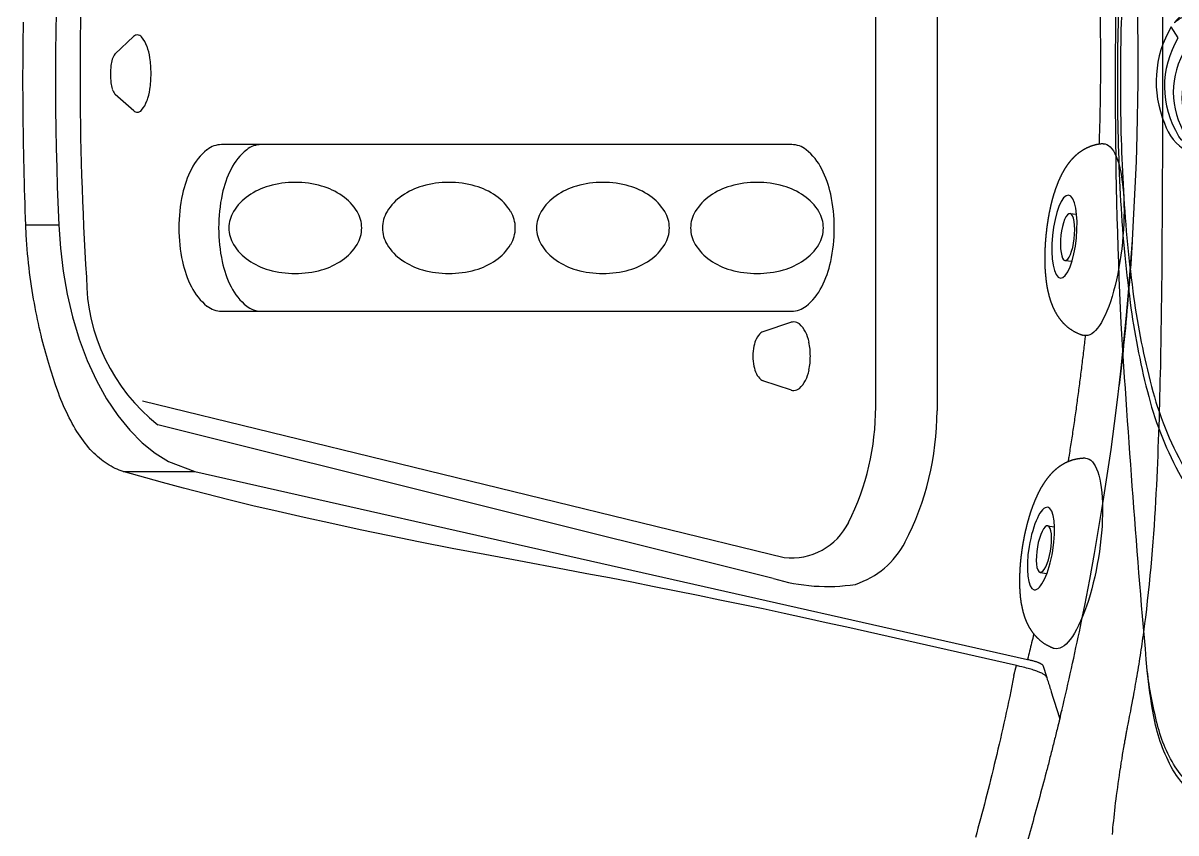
# Model space of a CAD drawing. Extents: x 941 to 1034, y 781 to 934.
# Drawn here: x 1012.04 to 1023.28, y 817.86 to 825.76 of the extents above; entities that cross this region are included whole.
import ezdxf

# ---------------------------------------------------------------- set-up
doc = ezdxf.new("R2010")
doc.units = 0
doc.header["$MEASUREMENT"] = 0
doc.linetypes.add('HIDDEN', pattern=[0.1875, 0.0625, -0.0625, 0.0625])
for name, color, linetype in [('1', 4, 'Continuous'), ('1_CYAN', 4, 'Continuous'), ('2', 2, 'Continuous'), ('DIM', 3, 'Continuous')]:
    doc.layers.add(name, color=color, linetype=linetype)

# ---------------------------------------------------------------- blocks, each defined once
blk = doc.blocks.new('Pillow07')
at = {"layer": '1_CYAN', "color": 4, "linetype": 'Continuous'}
blk.add_lwpolyline([(-2.358, -0.87, -0.006603), (-5.745, -0.616, -0.021924), (-6.178, -0.554, -0.081502), (-6.683, -0.382, -0.155149), (-7.057, -0.002, -0.083013), (-7.178, 0.3, -0.136326), (-7.125, 1.034, -0.096778), (-6.565, 1.944, -0.127397), (-4.291, 3.344, -0.186872), (-3.258, 3.28, 0.065625), (-1.71, 2.868, 0.071435), (1.71, 2.868, 0.065625), (3.258, 3.28, -0.186872), (4.291, 3.344, -0.127397), (6.565, 1.944, -0.096778), (7.125, 1.034, -0.136326), (7.178, 0.3, -0.083013), (7.057, -0.002, -0.155149), (6.683, -0.382, -0.081502), (6.178, -0.554, -0.021924), (5.745, -0.616, -0.006603), (2.358, -0.87, -0.02343)], format="xyb", close=True, dxfattribs=at)
at = {"layer": '1_CYAN', "color": 3, "linetype": 'Continuous'}
for points in [[(-7.051, -0.007, -0.035917), (-7.097, 0.106, -0.150356), (-7.089, 0.827, -0.114334), (-6.565, 1.702, -0.12673), (-4.367, 3.088, -0.194366), (-3.357, 3.079, 0.069606), (-1.71, 2.626, 0.073636), (1.71, 2.626, 0.069606), (3.357, 3.079, -0.194366), (4.367, 3.088, -0.12673), (6.565, 1.702, -0.114334), (7.089, 0.827, -0.150356), (7.097, 0.106, -0.034443), (7.053, -0.003)], [(-5.745, -0.616, -0.03429), (-6.274, -0.516, -0.087533), (-6.708, -0.327, -0.132713), (-6.986, -0.006, -0.179167), (-7.021, 0.761, -0.10283), (-6.565, 1.573, -0.130003), (-4.366, 2.938, -0.182201), (-3.385, 2.942, 0.065189), (-1.71, 2.497, 0.071467), (1.71, 2.497, 0.065189), (3.385, 2.942, -0.182201), (4.366, 2.938, -0.130003), (6.565, 1.573, -0.10283), (7.021, 0.761, -0.179167), (6.986, -0.006, -0.132713), (6.708, -0.327, -0.087533), (6.274, -0.516, -0.03429), (5.745, -0.616)], [(-0.014, 1.929, 0.082097), (-2.745, 1.506, 0.081749), (-3.889, 0.917, 0.10997), (-4.213, 0.537, 0.288824), (-4.2, 0.045, 0.128848), (-3.81, -0.311, 0.064282), (-3.023, -0.615, 0.029904), (-2.157, -0.782, 0.020061), (-1.104, -0.879, 0.013811), (0, -0.907, 0.013811), (1.104, -0.879, 0.020061), (2.157, -0.782, 0.029904), (3.023, -0.615, 0.064282), (3.81, -0.311, 0.128848), (4.2, 0.045, 0.288824), (4.213, 0.537, 0.10997), (3.889, 0.917, 0.081749), (2.745, 1.506, 0.082097), (0.014, 1.929)], [(0.011, 1.79, 0.069931), (-2.482, 1.457, 0.085576), (-3.783, 0.864, 0.092534), (-4.083, 0.559, 0.328712), (-4.083, 0.027, 0.110973), (-3.715, -0.285, 0.062647), (-2.923, -0.588, 0.030211), (-2.047, -0.756, 0.019896), (-1.004, -0.852, 0.013777), (0, -0.878, 0.013777), (1.004, -0.852, 0.019896), (2.047, -0.756, 0.030211), (2.923, -0.588, 0.062647), (3.715, -0.285, 0.110973), (4.083, 0.027, 0.328712), (4.083, 0.559, 0.092534), (3.783, 0.864, 0.085576), (2.482, 1.457, 0.069931), (-0.011, 1.79)], [(-0.673, -0.235, -0.282153), (-0.657, 0.213, -0.468167), (0.424, 0.365), (0.53, 0.464, 0.460953), (-0.64, 0.337, 0.238725), (-0.726, -0.14, 0.137161), (-0.575, -0.35, 0.261069), (-0.572, -0.35, 0.46986), (-0.572, -0.349, -0.265453), (-0.636, -0.154, -0.195188), (-0.504, 0.022, -0.314105), (0, 0), (0.103, 0.084, 0.355977), (-0.538, 0.084, 0.328478), (-0.641, -0.257, -0.416518), (-0.642, -0.26, -0.387302), (-0.648, -0.259, -0.279485), (-0.621, 0.078, -0.429748), (0.212, 0.176), (0.318, 0.268, 0.422176), (-0.607, 0.19, 0.293997), (-0.668, -0.234, -0.469659), (-0.669, -0.236, -0.320928), (-0.673, -0.236)], [(-0.103, -0.081, 0.285107), (0.492, -0.111, 0.365107), (0.641, 0.3, -0.389885), (0.642, 0.303, -0.434748), (0.648, 0.302, -0.361319), (0.536, -0.156, -0.307672), (-0.212, -0.163), (-0.318, -0.239, 0.290786), (0.528, -0.239, 0.371252), (0.668, 0.272, -0.388988), (0.669, 0.275, -0.244043), (0.673, 0.274, -0.383995), (0.537, -0.307, -0.280367), (-0.424, -0.313), (-0.53, -0.383, 0.237756), (0.409, -0.447, 0.379998), (0.74, 0.108, 0.130298), (0.575, 0.42, 0.419454), (0.572, 0.419, 0.370938), (0.572, 0.418, -0.227085), (0.632, 0.16, -0.183703), (0.51, -0.012, -0.310404), (0, 0), (-0.106, -0.083)]]:
    blk.add_lwpolyline(points, format="xyb", dxfattribs=at)
blk = doc.blocks.new('ENVOY')
at = {"layer": '1', "color": 3}
for p, q in [((78.975, 20.444), (78.975, 26.934)), ((71.561, 23.888), (71.741, 24.057)), ((71.742, 23.332), (71.562, 23.49)), ((78.153, 21.269), (77.876, 21.177)), ((78.153, 20.609), (77.876, 20.7)), ((71.827, 20.505), (78.084, 18.977))]:
    blk.add_line(p, q, dxfattribs=at)
at = {"layer": '1', "color": 2}
for p, q in [((79.573, 26.951), (79.573, 20.407)), ((78.156, 23.002), (72.599, 23.002)), ((72.599, 21.377), (78.156, 21.377)), ((77.977, 18.771), (71.978, 20.269))]:
    blk.add_line(p, q, dxfattribs=at)
at = {"layer": '1', "color": 3, "linetype": 'Continuous'}
for p, q in [((71.012, 22.215), (70.69, 22.215)), ((71.641, 19.814), (72.338, 19.814)), ((72.338, 19.814), (80.456, 17.982)), ((80.346, 17.922), (78.695, 18.295)), ((80.604, 17.925), (80.642, 17.807))]:
    blk.add_line(p, q, dxfattribs=at)
at = {"layer": '1', "color": 3, "linetype": 'HIDDEN', "ltscale": 2}
blk.add_line((80.822, 21.872), (80.887, 21.866), dxfattribs=at)
at = {"layer": '1', "color": 3, "linetype": 'Continuous'}
for points in [[(81.774, 23.605), (81.775, 23.745), (81.775, 23.886), (81.775, 24.026), (81.775, 24.167), (81.775, 24.307)], [(81.533, 23.607), (81.533, 23.921), (81.531, 24.236), (81.524, 24.551), (81.514, 24.865), (81.5, 25.18), (81.483, 25.494), (81.462, 25.808), (81.437, 26.122), (81.409, 26.436), (81.377, 26.749), (81.342, 27.062), (81.303, 27.375), (81.26, 27.687), (81.214, 28), (81.164, 28.311), (81.11, 28.622), (81.053, 28.933), (80.992, 29.243), (80.86, 29.862)], [(70.69, 22.215), (70.688, 22.285), (70.685, 22.356), (70.683, 22.427), (70.681, 22.497), (70.679, 22.568), (70.677, 22.638), (70.675, 22.709), (70.673, 22.78), (70.672, 22.85), (70.67, 22.921), (70.669, 22.992), (70.668, 23.063), (70.667, 23.133), (70.666, 23.204), (70.665, 23.275), (70.664, 23.346), (70.664, 23.416), (70.664, 23.487), (70.663, 23.558), (70.663, 23.629), (70.663, 23.699), (70.664, 23.77), (70.664, 23.841), (70.664, 23.912), (70.665, 23.983), (70.666, 24.053), (70.667, 24.124), (70.668, 24.195)], [(71.012, 25.043), (71.004, 24.855), (70.997, 24.666), (70.992, 24.478), (70.987, 24.289), (70.984, 24.101), (70.981, 23.912), (70.98, 23.723), (70.98, 23.534), (70.981, 23.346), (70.984, 23.157), (70.987, 22.968), (70.992, 22.78), (70.997, 22.591), (71.012, 22.215)], [(81.012, 18.508), (81.061, 18.761), (81.107, 19.014), (81.151, 19.267), (81.193, 19.521), (81.232, 19.775), (81.269, 20.029), (81.303, 20.283), (81.335, 20.538), (81.365, 20.793), (81.392, 21.048), (81.417, 21.304), (81.439, 21.559), (81.46, 21.815), (81.477, 22.07), (81.492, 22.326), (81.505, 22.582), (81.516, 22.838), (81.524, 23.094), (81.533, 23.607)], [(81.607, 18.39), (81.617, 18.471), (81.626, 18.553), (81.635, 18.635), (81.644, 18.717), (81.652, 18.799), (81.66, 18.882), (81.667, 18.964), (81.674, 19.046), (81.681, 19.127), (81.686, 19.208), (81.692, 19.288), (81.697, 19.367), (81.702, 19.446), (81.706, 19.524), (81.71, 19.6), (81.714, 19.677), (81.718, 19.752), (81.721, 19.826), (81.724, 19.898), (81.727, 19.971), (81.73, 20.044), (81.733, 20.116), (81.735, 20.189), (81.737, 20.261), (81.74, 20.334), (81.742, 20.406), (81.744, 20.479), (81.746, 20.552), (81.748, 20.624), (81.749, 20.697), (81.751, 20.77), (81.753, 20.842), (81.754, 20.915), (81.755, 20.987), (81.757, 21.06), (81.758, 21.133), (81.759, 21.205), (81.76, 21.278), (81.761, 21.351), (81.762, 21.423), (81.763, 21.496), (81.764, 21.569), (81.765, 21.641), (81.766, 21.714), (81.766, 21.787), (81.767, 21.86), (81.768, 21.932), (81.768, 22.005), (81.769, 22.078), (81.769, 22.15), (81.77, 22.223), (81.77, 22.296), (81.771, 22.368), (81.771, 22.441), (81.771, 22.514), (81.772, 22.587), (81.772, 22.659), (81.772, 22.732), (81.773, 22.805), (81.773, 22.877), (81.773, 22.95), (81.773, 23.023), (81.773, 23.096), (81.774, 23.168), (81.774, 23.241), (81.774, 23.314), (81.774, 23.386), (81.774, 23.459), (81.774, 23.605)], [(70.984, 20.65), (70.974, 20.68), (70.964, 20.71), (70.954, 20.741), (70.944, 20.772), (70.934, 20.804), (70.924, 20.836), (70.914, 20.868), (70.905, 20.901), (70.895, 20.935), (70.885, 20.969), (70.876, 21.003), (70.867, 21.038), (70.857, 21.073), (70.848, 21.109), (70.839, 21.145), (70.831, 21.182), (70.822, 21.219), (70.814, 21.257), (70.805, 21.296), (70.797, 21.335), (70.789, 21.374), (70.781, 21.414), (70.774, 21.455), (70.766, 21.496), (70.759, 21.538), (70.752, 21.58), (70.746, 21.623), (70.739, 21.666), (70.733, 21.71), (70.728, 21.755), (70.722, 21.8), (70.717, 21.845), (70.712, 21.891), (70.708, 21.937), (70.704, 21.983), (70.701, 22.029), (70.697, 22.075), (70.695, 22.122), (70.69, 22.215)], [(71.012, 22.215), (71.028, 21.993), (71.055, 21.768), (71.095, 21.543), (71.147, 21.321), (71.212, 21.105), (71.29, 20.898), (71.379, 20.703), (71.478, 20.523), (71.587, 20.36), (71.703, 20.217), (71.825, 20.094), (71.952, 19.992), (72.081, 19.912), (72.338, 19.814)], [(81.476, 22.058), (81.473, 22.002), (81.469, 21.946), (81.465, 21.89), (81.461, 21.834), (81.457, 21.777), (81.452, 21.721), (81.448, 21.665), (81.443, 21.609), (81.439, 21.552), (81.434, 21.496), (81.429, 21.44), (81.424, 21.384), (81.419, 21.328), (81.414, 21.272), (81.409, 21.215), (81.403, 21.159), (81.398, 21.103), (81.392, 21.047), (81.386, 20.991), (81.38, 20.935), (81.374, 20.879), (81.368, 20.823), (81.362, 20.767), (81.349, 20.655)], [(71.641, 19.814), (71.621, 19.821), (71.601, 19.828), (71.581, 19.836), (71.561, 19.845), (71.541, 19.854), (71.522, 19.865), (71.502, 19.876), (71.483, 19.888), (71.464, 19.901), (71.445, 19.914), (71.427, 19.929), (71.408, 19.944), (71.39, 19.959), (71.372, 19.976), (71.354, 19.993), (71.337, 20.011), (71.319, 20.03), (71.302, 20.05), (71.285, 20.07), (71.268, 20.091), (71.252, 20.113), (71.235, 20.135), (71.219, 20.158), (71.203, 20.182), (71.188, 20.206), (71.173, 20.231), (71.158, 20.257), (71.143, 20.284), (71.128, 20.311), (71.114, 20.338), (71.1, 20.367), (71.086, 20.396), (71.072, 20.425), (71.059, 20.456), (71.046, 20.487), (71.033, 20.518), (71.02, 20.55), (71.008, 20.583), (70.984, 20.65)], [(75.495, 18.943), (75.164, 19.004), (74.845, 19.065), (74.536, 19.126), (74.237, 19.186), (73.949, 19.246), (73.672, 19.306), (73.405, 19.365), (73.149, 19.423), (72.903, 19.481), (72.668, 19.538), (72.442, 19.595), (72.227, 19.651), (72.022, 19.706), (71.641, 19.814)], [(78.695, 18.295), (78.493, 18.34), (78.29, 18.385), (78.084, 18.429), (77.877, 18.474), (77.668, 18.518), (77.457, 18.561), (77.245, 18.605), (77.031, 18.648), (76.815, 18.691), (76.598, 18.734), (76.38, 18.776), (76.16, 18.818), (75.94, 18.86), (75.495, 18.943)], [(80.789, 17.484), (80.801, 17.535), (80.813, 17.586), (80.825, 17.637), (80.837, 17.689), (80.848, 17.74), (80.86, 17.791), (80.871, 17.842), (80.883, 17.893), (80.894, 17.944), (80.905, 17.995), (80.916, 18.046), (80.927, 18.098), (80.938, 18.149), (80.949, 18.2), (80.96, 18.251), (80.97, 18.303), (80.981, 18.354), (80.991, 18.405), (81.012, 18.508)], [(81.478, 17.571), (81.483, 17.593), (81.487, 17.616), (81.491, 17.639), (81.495, 17.663), (81.5, 17.688), (81.504, 17.714), (81.509, 17.74), (81.514, 17.766), (81.518, 17.793), (81.523, 17.821), (81.528, 17.849), (81.533, 17.878), (81.537, 17.906), (81.542, 17.934), (81.546, 17.963), (81.551, 17.991), (81.555, 18.019), (81.559, 18.048), (81.564, 18.076), (81.568, 18.105), (81.572, 18.133), (81.576, 18.161), (81.58, 18.19), (81.584, 18.218), (81.588, 18.247), (81.592, 18.276), (81.596, 18.304), (81.599, 18.333), (81.607, 18.39)], [(80.456, 17.982), (80.465, 17.98), (80.474, 17.978), (80.482, 17.976), (80.49, 17.974), (80.498, 17.972), (80.505, 17.97), (80.513, 17.968), (80.52, 17.966), (80.527, 17.964), (80.533, 17.962), (80.539, 17.96), (80.545, 17.958), (80.551, 17.956), (80.556, 17.954), (80.561, 17.952), (80.566, 17.95), (80.571, 17.948), (80.575, 17.946), (80.579, 17.944), (80.583, 17.942), (80.586, 17.94), (80.589, 17.939), (80.592, 17.937), (80.595, 17.935), (80.597, 17.933), (80.599, 17.931), (80.6, 17.93), (80.602, 17.928), (80.604, 17.925)], [(80.322, 17.826), (80.323, 17.831), (80.324, 17.836), (80.326, 17.841), (80.327, 17.845), (80.328, 17.85), (80.329, 17.855), (80.331, 17.86), (80.332, 17.865), (80.333, 17.869), (80.334, 17.874), (80.335, 17.879), (80.337, 17.884), (80.338, 17.888), (80.339, 17.893), (80.34, 17.898), (80.341, 17.903), (80.343, 17.907), (80.344, 17.912), (80.346, 17.922)], [(80.642, 17.807), (80.64, 17.81), (80.638, 17.814), (80.636, 17.817), (80.632, 17.821), (80.629, 17.825), (80.624, 17.828), (80.619, 17.832), (80.613, 17.835), (80.607, 17.839), (80.6, 17.843), (80.593, 17.847), (80.585, 17.85), (80.576, 17.854), (80.567, 17.858), (80.558, 17.862), (80.547, 17.866), (80.536, 17.87), (80.525, 17.874), (80.513, 17.878), (80.5, 17.882), (80.487, 17.886), (80.474, 17.89), (80.46, 17.894), (80.445, 17.898), (80.43, 17.902), (80.414, 17.906), (80.398, 17.91), (80.381, 17.914), (80.346, 17.922)], [(80.322, 17.826), (80.312, 17.775), (80.302, 17.723), (80.291, 17.671), (80.281, 17.619), (80.27, 17.567), (80.259, 17.516), (80.248, 17.464), (80.237, 17.412), (80.225, 17.361), (80.214, 17.31), (80.202, 17.259), (80.19, 17.208), (80.179, 17.157), (80.167, 17.107), (80.155, 17.056), (80.143, 17.006), (80.131, 16.957), (80.119, 16.907), (80.107, 16.858), (80.095, 16.809), (80.083, 16.761), (80.07, 16.712), (80.058, 16.664), (80.046, 16.617), (80.034, 16.569), (80.021, 16.522), (80.009, 16.475), (79.997, 16.429), (79.985, 16.383), (79.972, 16.337), (79.96, 16.291), (79.948, 16.246)], [(80.642, 17.807), (80.648, 17.787), (80.655, 17.767), (80.661, 17.746), (80.668, 17.726), (80.674, 17.706), (80.681, 17.686), (80.687, 17.665), (80.693, 17.645), (80.7, 17.625), (80.706, 17.605), (80.712, 17.584), (80.719, 17.564), (80.725, 17.544), (80.731, 17.524), (80.738, 17.504), (80.744, 17.483), (80.75, 17.463), (80.757, 17.443), (80.769, 17.402)], [(81.397, 17.139), (81.398, 17.149), (81.4, 17.159), (81.402, 17.168), (81.403, 17.178), (81.405, 17.188), (81.407, 17.198), (81.409, 17.208), (81.41, 17.217), (81.412, 17.227), (81.414, 17.237), (81.416, 17.247), (81.418, 17.257), (81.419, 17.267), (81.421, 17.277), (81.423, 17.287), (81.425, 17.297), (81.427, 17.307), (81.429, 17.317), (81.431, 17.326), (81.433, 17.337), (81.435, 17.35), (81.438, 17.366), (81.442, 17.384), (81.446, 17.404), (81.45, 17.426), (81.455, 17.451), (81.461, 17.478), (81.466, 17.507), (81.478, 17.571)], [(80.769, 17.402), (80.77, 17.404), (80.77, 17.407), (80.771, 17.409), (80.771, 17.411), (80.772, 17.413), (80.772, 17.415), (80.773, 17.417), (80.773, 17.419), (80.774, 17.421), (80.774, 17.423), (80.775, 17.425), (80.775, 17.427), (80.776, 17.429), (80.776, 17.431), (80.776, 17.433), (80.777, 17.435), (80.777, 17.437), (80.778, 17.439), (80.779, 17.443)], [(80.779, 17.443), (80.779, 17.445), (80.78, 17.447), (80.78, 17.45), (80.781, 17.452), (80.781, 17.454), (80.782, 17.456), (80.782, 17.458), (80.783, 17.46), (80.783, 17.462), (80.784, 17.464), (80.784, 17.466), (80.785, 17.468), (80.785, 17.47), (80.786, 17.472), (80.786, 17.474), (80.787, 17.476), (80.787, 17.478), (80.788, 17.48), (80.789, 17.484)], [(80.79, 17.487), (80.79, 17.487), (80.79, 17.487), (80.79, 17.487), (80.79, 17.487), (80.79, 17.487), (80.79, 17.487), (80.79, 17.487), (80.79, 17.487), (80.79, 17.487), (80.79, 17.486), (80.79, 17.486), (80.79, 17.486), (80.79, 17.486), (80.79, 17.486), (80.79, 17.486), (80.79, 17.486), (80.79, 17.486), (80.79, 17.486), (80.789, 17.486)], [(80.789, 17.486), (80.789, 17.486), (80.789, 17.486), (80.789, 17.486), (80.789, 17.485), (80.789, 17.485), (80.789, 17.485), (80.789, 17.485), (80.789, 17.485), (80.789, 17.485), (80.789, 17.485), (80.789, 17.485), (80.789, 17.485), (80.789, 17.485), (80.789, 17.485), (80.789, 17.485), (80.789, 17.485), (80.789, 17.485), (80.789, 17.484), (80.789, 17.484)], [(80.751, 17.331), (80.747, 17.315), (80.743, 17.299), (80.739, 17.283), (80.735, 17.267), (80.731, 17.251), (80.727, 17.235), (80.723, 17.219), (80.719, 17.203), (80.715, 17.187), (80.711, 17.171), (80.707, 17.155), (80.703, 17.139), (80.699, 17.123), (80.695, 17.107), (80.691, 17.09), (80.687, 17.074), (80.683, 17.058), (80.679, 17.042), (80.674, 17.026), (80.67, 17.01), (80.666, 16.994), (80.662, 16.978), (80.658, 16.962), (80.654, 16.945), (80.649, 16.929), (80.645, 16.913), (80.641, 16.897), (80.637, 16.881), (80.628, 16.848)], [(80.76, 17.367), (80.76, 17.365), (80.759, 17.363), (80.759, 17.361), (80.758, 17.36), (80.758, 17.358), (80.758, 17.356), (80.757, 17.354), (80.757, 17.352), (80.756, 17.351), (80.756, 17.349), (80.755, 17.347), (80.755, 17.345), (80.755, 17.344), (80.754, 17.342), (80.754, 17.34), (80.753, 17.338), (80.753, 17.336), (80.752, 17.335), (80.751, 17.331)], [(80.769, 17.402), (80.769, 17.401), (80.768, 17.399), (80.768, 17.397), (80.767, 17.395), (80.767, 17.393), (80.766, 17.392), (80.766, 17.39), (80.766, 17.388), (80.765, 17.386), (80.765, 17.385), (80.764, 17.383), (80.764, 17.381), (80.763, 17.379), (80.763, 17.377), (80.762, 17.376), (80.762, 17.374), (80.762, 17.372), (80.761, 17.37), (80.76, 17.367)], [(80.772, 17.414), (80.772, 17.413), (80.771, 17.411), (80.771, 17.41), (80.771, 17.408), (80.77, 17.407), (80.77, 17.406), (80.77, 17.404), (80.769, 17.403), (80.769, 17.402), (80.769, 17.4), (80.768, 17.399), (80.768, 17.397), (80.768, 17.396), (80.767, 17.395), (80.767, 17.393), (80.767, 17.392), (80.766, 17.391), (80.766, 17.389), (80.765, 17.387)], [(81.283, 16.276), (81.285, 16.308), (81.288, 16.34), (81.291, 16.373), (81.295, 16.407), (81.298, 16.441), (81.302, 16.475), (81.306, 16.51), (81.31, 16.546), (81.314, 16.582), (81.319, 16.619), (81.323, 16.656), (81.328, 16.694), (81.334, 16.732), (81.339, 16.771), (81.344, 16.81), (81.35, 16.85), (81.356, 16.89), (81.363, 16.931), (81.369, 16.972), (81.376, 17.013), (81.382, 17.055), (81.397, 17.139)], [(80.628, 16.848), (80.619, 16.814), (80.61, 16.781), (80.601, 16.747), (80.592, 16.713), (80.583, 16.679), (80.574, 16.645), (80.565, 16.611), (80.555, 16.576), (80.546, 16.542), (80.537, 16.508), (80.527, 16.474), (80.518, 16.44), (80.509, 16.406), (80.499, 16.371), (80.49, 16.337), (80.48, 16.303), (80.47, 16.269), (80.461, 16.234), (80.441, 16.166)]]:
    blk.add_lwpolyline(points, dxfattribs=at)
for points in [[(81.161, 24.312, -0.000704), (81.162, 24.243, -0.000789), (81.163, 24.166, -0.000789), (81.164, 24.088, -0.000789), (81.165, 24.011, -0.000789), (81.166, 23.934, -0.00079), (81.166, 23.856, -0.00079), (81.166, 23.779, -0.000791), (81.166, 23.701, -0.000791), (81.165, 23.624, -0.000792), (81.164, 23.546, -0.000791), (81.163, 23.469, -0.000791), (81.162, 23.392, -0.00079), (81.16, 23.314, -0.00079), (81.159, 23.237, -0.000789), (81.157, 23.159, -0.000789), (81.154, 23.082, -0.000779), (81.152, 23.006, -0.000788)], [(81.017, 21.139, -0.00055), (81.011, 21.085, -0.000778), (81.003, 21.009, -0.000778), (80.994, 20.934, -0.000778), (80.984, 20.858, -0.000778), (80.975, 20.782, -0.000777), (80.965, 20.706, -0.000777), (80.956, 20.631, -0.000775), (80.945, 20.555, -0.000774), (80.935, 20.48, -0.000773), (80.925, 20.405, -0.000772), (80.914, 20.329, -0.000771), (80.903, 20.254, -0.000771), (80.892, 20.179, -0.000769), (80.88, 20.104, -0.000769), (80.869, 20.03, -0.000768), (80.857, 19.955, -0.00047), (80.849, 19.909, -0.000766)], [(80.516, 18.23, -0.001156), (80.495, 18.144, -0.000821), (80.456, 17.982, -0.000436)]]:
    blk.add_lwpolyline(points, format="xyb", dxfattribs=at)
at = {"layer": '1', "color": 2}
for centre, radius, start, end in [((102.771, 23.689), 31.552, 176.4024, 183.5963), ((72.824, 22.498), 0.584, 128.9854, 152.8976), ((72.599, 22.777), 0.225, 90, 128.9854), ((78.156, 22.777), 0.225, 51.0146, 90), ((77.93, 22.498), 0.584, 27.1024, 51.0146), ((73.188, 22.312), 0.992, 152.8976, 168.0313), ((77.566, 22.312), 0.992, 11.9687, 27.1024), ((73.766, 22.189), 1.583, 168.0313, 180), ((76.988, 22.189), 1.583, 0, 11.9687), ((73.766, 22.189), 1.583, 180, 191.9687), ((76.988, 22.189), 1.583, 348.0313, 0), ((73.188, 22.067), 0.992, 191.9687, 207.1024), ((77.566, 22.067), 0.992, 332.8976, 348.0313), ((73.119, 21.71), 1.838, 180, 231.6125), ((72.824, 21.881), 0.584, 207.1024, 231.0146), ((77.93, 21.881), 0.584, 308.9854, 332.8976), ((72.599, 21.602), 0.225, 231.0146, 270), ((78.156, 21.602), 0.225, 270, 308.9854), ((76.782, 20.407), 2.791, 332.6222, 0), ((78.512, 19.517), 0.846, 288.3325, 332.3007), ((78.505, 20.512), 1.819, 253.1362, 278.6261)]:
    blk.add_arc(centre, radius, start, end, dxfattribs=at)
at = {"layer": '1', "color": 3}
for centre, radius, start, end in [((71.778, 24.017), 0.0545, 90, 133.1391), ((71.778, 24.017), 0.0545, 40.4446, 90), ((71.6, 23.865), 0.288, 19.4471, 40.4446), ((71.31, 23.763), 0.596, 8.3205, 19.4471), ((71.884, 23.727), 0.367, 163.0886, 172.8221), ((71.694, 23.785), 0.168, 143.7206, 163.0886), ((71.577, 23.871), 0.0233, 133.1391, 143.7206), ((70.847, 23.695), 1.064, 0, 8.3205), ((72.189, 23.689), 0.674, 172.8221, 180), ((72.189, 23.689), 0.674, 180, 187.1779), ((71.884, 23.651), 0.367, 187.1779, 196.9114), ((70.847, 23.695), 1.064, 351.6795, 0), ((71.694, 23.593), 0.168, 196.9114, 216.2794), ((71.577, 23.507), 0.0233, 216.2794, 228.9723), ((71.31, 23.627), 0.596, 340.5529, 351.6795), ((71.6, 23.525), 0.288, 319.5554, 340.5529), ((71.778, 23.373), 0.0545, 228.9723, 270), ((71.778, 23.373), 0.0545, 270, 319.5554), ((73.211, 22.498), 0.584, 128.9854, 152.8976), ((72.985, 22.777), 0.225, 90, 128.9854), ((73.575, 22.312), 0.992, 152.8976, 168.0313), ((73.248, 21.939), 0.685, 105.9014, 124.5191), ((73.317, 21.697), 0.937, 90, 105.9014), ((73.317, 21.697), 0.937, 74.0986, 90), ((73.386, 21.939), 0.685, 55.4809, 74.0986), ((74.746, 21.939), 0.685, 105.9014, 124.5191), ((74.815, 21.697), 0.937, 90, 105.9014), ((74.815, 21.697), 0.937, 74.0986, 90), ((74.884, 21.939), 0.685, 55.4809, 74.0986), ((76.247, 21.939), 0.685, 105.9014, 124.5191), ((76.316, 21.697), 0.937, 90, 105.9014), ((76.316, 21.697), 0.937, 74.0986, 90), ((76.385, 21.939), 0.685, 55.4809, 74.0986), ((77.749, 21.939), 0.685, 105.9014, 124.5191), ((77.818, 21.697), 0.937, 90, 105.9014), ((77.818, 21.697), 0.937, 74.0986, 90), ((77.887, 21.939), 0.685, 55.4809, 74.0986), ((74.153, 22.189), 1.583, 168.0313, 180), ((73.143, 22.092), 0.499, 124.5191, 148.9414), ((73.492, 22.092), 0.499, 31.0586, 55.4809), ((74.64, 22.092), 0.499, 124.5191, 148.9414), ((74.989, 22.092), 0.499, 31.0586, 55.4809), ((76.142, 22.092), 0.499, 124.5191, 148.9414), ((76.491, 22.092), 0.499, 31.0586, 55.4809), ((77.644, 22.092), 0.499, 124.5191, 148.9414), ((77.993, 22.092), 0.499, 31.0586, 55.4809), ((72.982, 22.189), 0.312, 148.9414, 180), ((73.653, 22.189), 0.312, 0, 31.0586), ((74.479, 22.189), 0.312, 148.9414, 180), ((75.15, 22.189), 0.312, 360, 31.0586), ((75.981, 22.189), 0.312, 148.9414, 180), ((76.652, 22.189), 0.312, 0, 31.0586), ((77.483, 22.189), 0.312, 148.9414, 180), ((78.153, 22.189), 0.312, 0, 31.0586), ((74.153, 22.189), 1.583, 180, 191.9687), ((72.982, 22.189), 0.312, 180, 211.0586), ((73.653, 22.189), 0.312, 328.9414, 360), ((74.479, 22.189), 0.312, 180, 211.0586), ((75.15, 22.189), 0.312, 328.9414, 360), ((75.981, 22.189), 0.312, 180, 211.0586), ((76.652, 22.189), 0.312, 328.9414, 360), ((77.483, 22.189), 0.312, 180, 211.0586), ((78.153, 22.189), 0.312, 328.9414, 360), ((73.143, 22.286), 0.499, 211.0586, 235.4809), ((73.492, 22.286), 0.499, 304.5191, 328.9414), ((74.64, 22.286), 0.499, 211.0586, 235.4809), ((74.989, 22.286), 0.499, 304.5191, 328.9414), ((76.142, 22.286), 0.499, 211.0586, 235.4809), ((76.491, 22.286), 0.499, 304.5191, 328.9414), ((77.644, 22.286), 0.499, 211.0586, 235.4809), ((77.993, 22.286), 0.499, 304.5191, 328.9414), ((73.575, 22.067), 0.992, 191.9687, 207.1024), ((73.248, 22.439), 0.685, 235.4809, 254.0986), ((73.386, 22.439), 0.685, 285.9014, 304.5191), ((74.746, 22.439), 0.685, 235.4809, 254.0986), ((74.884, 22.439), 0.685, 285.9014, 304.5191), ((76.247, 22.439), 0.685, 235.4809, 254.0986), ((76.385, 22.439), 0.685, 285.9014, 304.5191), ((77.749, 22.439), 0.685, 235.4809, 254.0986), ((77.887, 22.439), 0.685, 285.9014, 304.5191), ((73.317, 22.682), 0.937, 254.0986, 270), ((73.317, 22.682), 0.937, 270, 285.9014), ((74.815, 22.682), 0.937, 254.0986, 270), ((74.815, 22.682), 0.937, 270, 285.9014), ((76.316, 22.682), 0.937, 254.0986, 270), ((76.316, 22.682), 0.937, 270, 285.9014), ((77.818, 22.682), 0.937, 254.0986, 270), ((77.818, 22.682), 0.937, 270, 285.9014), ((73.211, 21.881), 0.584, 207.1024, 231.0146), ((72.985, 21.602), 0.225, 231.0146, 270), ((78.178, 21.192), 0.0812, 90, 108.2632), ((78.178, 21.192), 0.0812, 48.9757, 90), ((78.074, 21.072), 0.24, 25.4587, 48.9757), ((77.968, 21.034), 0.173, 130.5852, 154.1951), ((77.895, 21.12), 0.0603, 108.2632, 130.5852), ((77.906, 20.992), 0.427, 11.1558, 25.4587), ((78.276, 20.939), 0.498, 168.6745, 180), ((78.087, 20.977), 0.305, 154.1951, 168.6745), ((77.638, 20.939), 0.7, 0, 11.1558), ((78.276, 20.939), 0.498, 180, 191.3255), ((77.638, 20.939), 0.7, 348.8442, 0), ((78.087, 20.901), 0.305, 191.3255, 205.8049), ((77.906, 20.886), 0.427, 334.5413, 348.8442), ((77.968, 20.843), 0.173, 205.8049, 229.4148), ((77.895, 20.758), 0.0603, 229.4148, 251.7368), ((78.074, 20.806), 0.24, 311.0243, 334.5413), ((78.178, 20.686), 0.0812, 251.7368, 270), ((78.178, 20.686), 0.0812, 270, 311.0243), ((76.444, 20.444), 2.531, 333.5869, 0), ((78.155, 19.593), 0.621, 263.4436, 333.7247)]:
    blk.add_arc(centre, radius, start, end, dxfattribs=at)
at = {"layer": 'DIM'}
for p, q in [((80.868, 22.33), (80.933, 22.323)), ((80.652, 19.285), (80.716, 19.275)), ((80.578, 18.831), (80.642, 18.821))]:
    blk.add_line(p, q, dxfattribs=at)
at = {"layer": 'DIM', "extrusion": (-5.08882e-18, -2.73853e-17, -1)}
blk.add_ellipse((81.111, 22.075), major_axis=(-0.093, -0.935), ratio=0.28756, start_param=3.096514, end_param=6.328264, dxfattribs=at)
at = {"layer": 'DIM', "extrusion": (5.95011e-18, 8.30868e-17, -1)}
blk.add_ellipse((80.815, 22.104), major_axis=(-0.04, -0.405), ratio=0.28756, start_param=4.355360367553329, end_param=10.63854567473291, dxfattribs=at)
at = {"layer": 'DIM', "extrusion": (4.30646e-19, 2.78508e-17, -1)}
blk.add_ellipse((80.845, 22.101), major_axis=(-0.023, -0.229), ratio=0.28756, start_param=1.213768, end_param=7.496953, dxfattribs=at)
at = {"layer": 'DIM', "extrusion": (-6.7858e-18, -2.70149e-17, -1)}
blk.add_ellipse((80.879, 19.015), major_axis=(-0.152, -0.928), ratio=0.28756, start_param=3.096514, end_param=6.328264, dxfattribs=at)
at = {"layer": 'DIM', "extrusion": (1.11172e-17, 8.25544e-17, -1)}
blk.add_ellipse((80.586, 19.063), major_axis=(-0.066, -0.402), ratio=0.28756, start_param=4.355360367553329, end_param=10.63854567473291, dxfattribs=at)
at = {"layer": 'DIM', "extrusion": (2.16569e-18, 2.77698e-17, -1)}
blk.add_ellipse((80.615, 19.058), major_axis=(-0.037, -0.227), ratio=0.28756, start_param=1.213768, end_param=7.496953, dxfattribs=at)
at = {"layer": 'DIM'}
for points in [[(81.192, 23.01), (81.157, 23.007), (81.124, 23.001), (81.092, 22.992), (81.063, 22.982), (81.03, 22.968), (81.001, 22.952), (80.975, 22.935), (80.951, 22.918), (80.922, 22.894), (80.897, 22.869), (80.874, 22.844), (80.855, 22.82), (80.829, 22.784), (80.807, 22.748), (80.788, 22.712), (80.77, 22.676), (80.754, 22.64), (80.732, 22.582), (80.712, 22.523), (80.694, 22.461), (80.679, 22.398), (80.665, 22.333), (80.656, 22.282), (80.648, 22.231), (80.641, 22.179), (80.635, 22.127), (80.63, 22.075), (80.626, 22.011), (80.623, 21.948), (80.623, 21.886), (80.624, 21.825), (80.626, 21.773), (80.631, 21.722), (80.636, 21.672), (80.643, 21.623), (80.653, 21.574), (80.665, 21.523), (80.681, 21.472), (80.701, 21.42), (80.72, 21.38), (80.743, 21.34), (80.773, 21.297), (80.801, 21.264), (80.836, 21.231), (80.866, 21.207), (80.902, 21.184), (80.941, 21.164), (80.985, 21.147), (81.005, 21.141)], [(81.018, 19.944), (80.983, 19.942), (80.95, 19.938), (80.917, 19.932), (80.887, 19.924), (80.854, 19.911), (80.824, 19.898), (80.797, 19.883), (80.772, 19.867), (80.741, 19.844), (80.714, 19.821), (80.691, 19.798), (80.67, 19.775), (80.642, 19.74), (80.618, 19.706), (80.596, 19.672), (80.576, 19.637), (80.558, 19.602), (80.532, 19.545), (80.509, 19.487), (80.487, 19.427), (80.468, 19.365), (80.45, 19.301), (80.438, 19.251), (80.426, 19.2), (80.416, 19.149), (80.407, 19.097), (80.399, 19.045), (80.391, 18.982), (80.384, 18.919), (80.38, 18.857), (80.377, 18.796), (80.377, 18.744), (80.377, 18.693), (80.38, 18.643), (80.384, 18.593), (80.39, 18.545), (80.4, 18.493), (80.412, 18.441), (80.429, 18.387), (80.445, 18.347), (80.466, 18.304), (80.493, 18.26), (80.519, 18.225), (80.552, 18.19), (80.581, 18.164), (80.614, 18.139), (80.653, 18.117), (80.696, 18.097), (80.715, 18.09)]]:
    blk.add_open_spline(points, degree=1, knots=[1.258846, 1.258846, 1.28405, 1.309253, 1.334457, 1.359661, 1.389764, 1.419868, 1.449972, 1.480075, 1.522807, 1.565539, 1.60827, 1.651002, 1.715116, 1.779231, 1.843346, 1.90746, 1.971575, 2.071337, 2.171099, 2.270861, 2.370623, 2.470385, 2.54716, 2.623934, 2.700709, 2.777484, 2.854259, 2.947334, 3.040409, 3.133485, 3.22656, 3.306164, 3.385768, 3.465372, 3.544977, 3.624581, 3.7092, 3.79382, 3.87844, 3.94015, 4.001861, 4.063571, 4.110156, 4.15674, 4.191384, 4.226028, 4.260673, 4.295317, 4.310282, 4.310282], dxfattribs=at)
at = {"layer": '2', "linetype": 'Continuous', "rotation": 270}
blk.add_blockref('Pillow07', (82.238, 23.619), dxfattribs=at)

msp = doc.modelspace()

# ---------------------------------------------------------------- block references
at = {"layer": '1'}
msp.add_blockref('ENVOY', (941.378, 801.568), dxfattribs=at)

doc.saveas('drawing.dxf')
